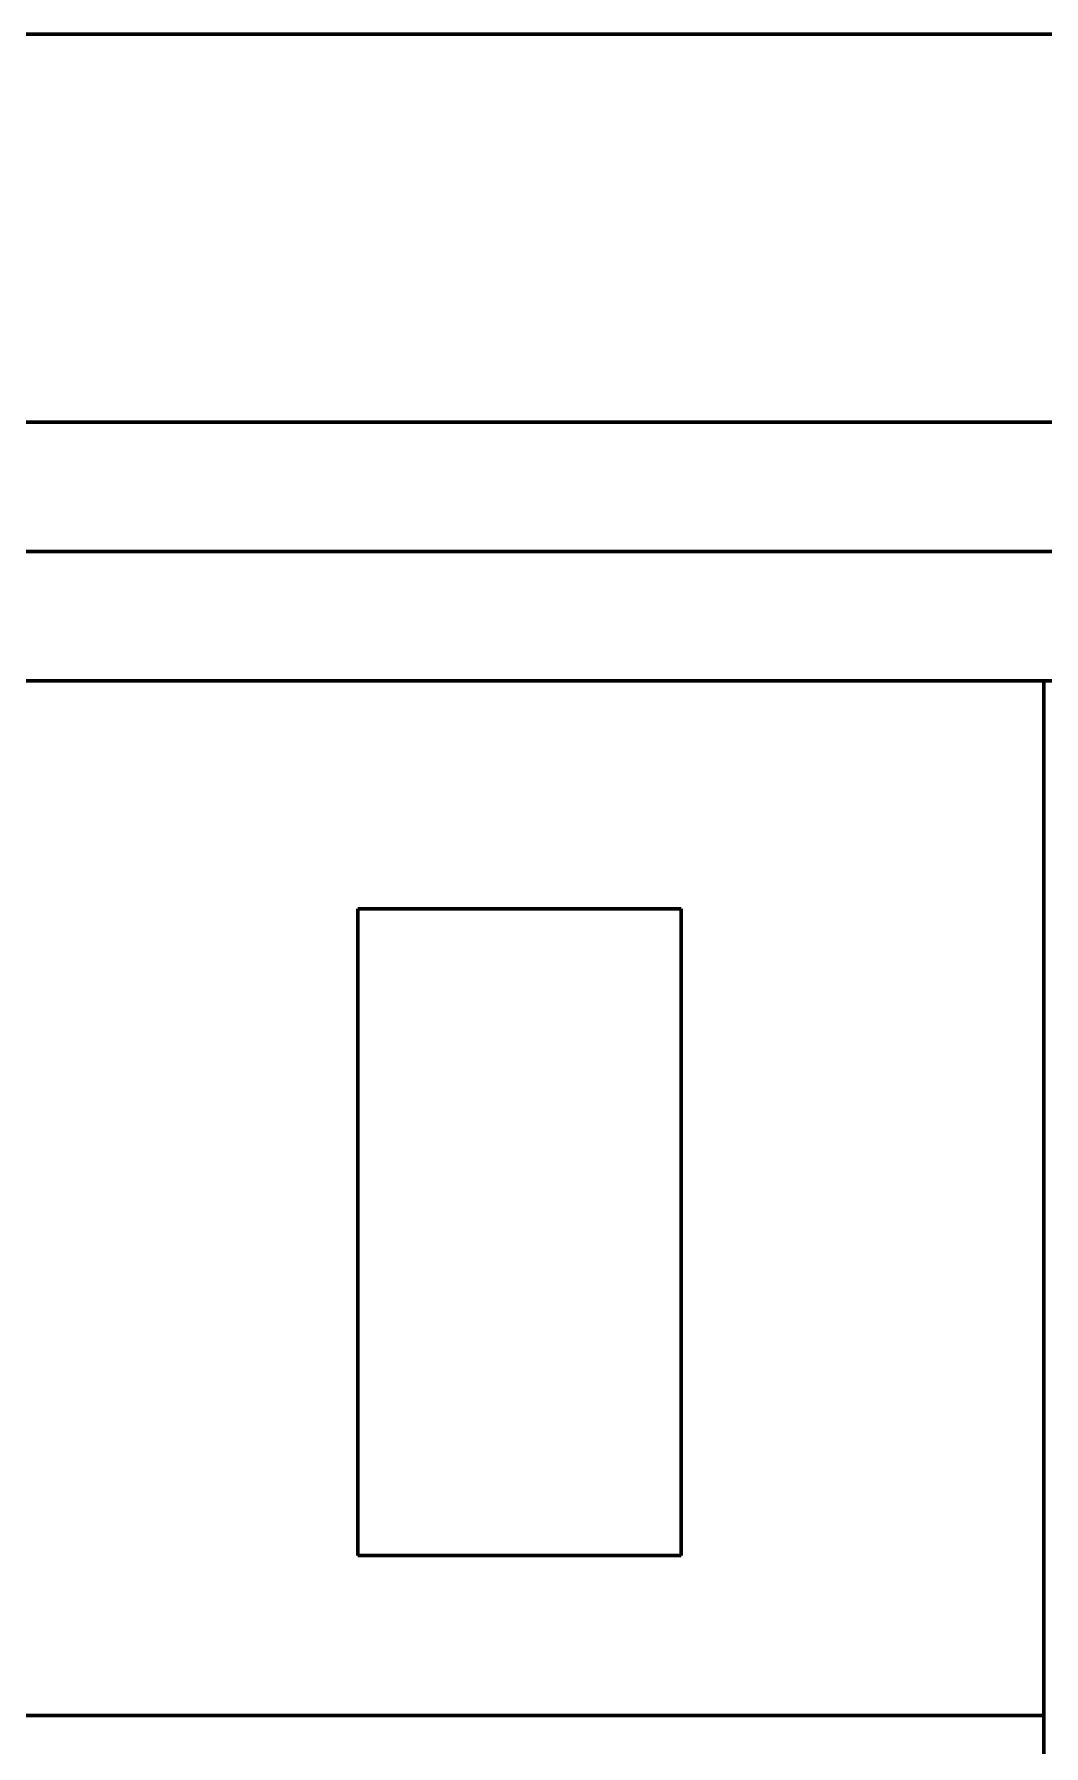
# Model space of a CAD drawing. Extents: x 0 to 297, y 0 to 292.
# Drawn here: x 178.96 to 182.87, y 103.67 to 110.29 of the extents above; entities that cross this region are included whole.
import ezdxf

# ---------------------------------------------------------------- set-up
doc = ezdxf.new("R2010")
doc.units = 0
doc.header["$MEASUREMENT"] = 0
doc.linetypes.add('K5LT_BASIC', pattern=[0])
doc.layers.add('Системный слой', color=7, linetype='Continuous')

# ---------------------------------------------------------------- blocks, each defined once
blk = doc.blocks.new('*U')
at = {"layer": 'Системный слой', "linetype": 'K5LT_BASIC', "lineweight": 60}
for p, q in [((181.4642, 106.9037), (180.2142, 106.9037)), ((180.2142, 106.9037), (180.2142, 104.4037)), ((181.4642, 104.4037), (181.4642, 106.9037)), ((180.2142, 104.4037), (181.4642, 104.4037))]:
    blk.add_line(p, q, dxfattribs=at)

msp = doc.modelspace()

# ---------------------------------------------------------------- linework, layer by layer
at = {"layer": 'Системный слой', "linetype": 'K5LT_BASIC', "lineweight": 60}
for p, q in [((218.3375, 110.2855), (136.3378, 110.2856)), ((184.3372, 108.7858), (178.3375, 108.7858)), ((184.3375, 108.2855), (178.3375, 108.2855)), ((190.8664, 107.7852), (175.8665, 107.7855)), ((182.8664, 93.7852), (182.8664, 107.7855)), ((178.8664, 103.7852), (182.8664, 103.7852))]:
    msp.add_line(p, q, dxfattribs=at)

# ---------------------------------------------------------------- block references
at = {"layer": 'Системный слой'}
msp.add_blockref('*U', (0, 0), dxfattribs=at)
msp.add_blockref('*U', (0, 0), dxfattribs=at)
msp.add_blockref('*U', (0, 0), dxfattribs=at)
msp.add_blockref('*U', (0, 0), dxfattribs=at)
msp.add_blockref('*U', (0, 0), dxfattribs=at)
msp.add_blockref('*U', (0, 0), dxfattribs=at)
msp.add_blockref('*U', (0, 0), dxfattribs=at)
msp.add_blockref('*U', (0, 0), dxfattribs=at)
msp.add_blockref('*U', (0, 0), dxfattribs=at)
msp.add_blockref('*U', (0, 0), dxfattribs=at)
msp.add_blockref('*U', (0, 0), dxfattribs=at)
msp.add_blockref('*U', (0, 0), dxfattribs=at)
msp.add_blockref('*U', (0, 0), dxfattribs=at)
msp.add_blockref('*U', (0, 0), dxfattribs=at)
msp.add_blockref('*U', (0, 0), dxfattribs=at)
msp.add_blockref('*U', (0, 0), dxfattribs=at)
msp.add_blockref('*U', (0, 0), dxfattribs=at)
msp.add_blockref('*U', (0, 0), dxfattribs=at)
msp.add_blockref('*U', (0, 0), dxfattribs=at)
msp.add_blockref('*U', (0, 0), dxfattribs=at)
msp.add_blockref('*U', (0, 0), dxfattribs=at)
msp.add_blockref('*U', (0, 0), dxfattribs=at)
msp.add_blockref('*U', (0, 0), dxfattribs=at)
msp.add_blockref('*U', (0, 0), dxfattribs=at)
msp.add_blockref('*U', (0, 0), dxfattribs=at)
msp.add_blockref('*U', (0, 0), dxfattribs=at)
msp.add_blockref('*U', (0, 0), dxfattribs=at)
msp.add_blockref('*U', (0, 0), dxfattribs=at)
msp.add_blockref('*U', (0, 0), dxfattribs=at)
msp.add_blockref('*U', (0, 0), dxfattribs=at)
msp.add_blockref('*U', (0, 0), dxfattribs=at)
msp.add_blockref('*U', (0, 0), dxfattribs=at)
msp.add_blockref('*U', (0, 0), dxfattribs=at)
msp.add_blockref('*U', (0, 0), dxfattribs=at)
msp.add_blockref('*U', (0, 0), dxfattribs=at)
msp.add_blockref('*U', (0, 0), dxfattribs=at)
msp.add_blockref('*U', (0, 0), dxfattribs=at)
msp.add_blockref('*U', (0, 0), dxfattribs=at)
msp.add_blockref('*U', (0, 0), dxfattribs=at)
msp.add_blockref('*U', (0, 0), dxfattribs=at)
msp.add_blockref('*U', (0, 0), dxfattribs=at)
msp.add_blockref('*U', (0, 0), dxfattribs=at)
msp.add_blockref('*U', (0, 0), dxfattribs=at)
msp.add_blockref('*U', (0, 0), dxfattribs=at)
msp.add_blockref('*U', (0, 0), dxfattribs=at)
msp.add_blockref('*U', (0, 0), dxfattribs=at)
msp.add_blockref('*U', (0, 0), dxfattribs=at)
msp.add_blockref('*U', (0, 0), dxfattribs=at)
msp.add_blockref('*U', (0, 0), dxfattribs=at)
msp.add_blockref('*U', (0, 0), dxfattribs=at)
msp.add_blockref('*U', (0, 0), dxfattribs=at)
msp.add_blockref('*U', (0, 0), dxfattribs=at)
msp.add_blockref('*U', (0, 0), dxfattribs=at)
msp.add_blockref('*U', (0, 0), dxfattribs=at)
msp.add_blockref('*U', (0, 0), dxfattribs=at)
msp.add_blockref('*U', (0, 0), dxfattribs=at)
msp.add_blockref('*U', (0, 0), dxfattribs=at)
msp.add_blockref('*U', (0, 0), dxfattribs=at)
msp.add_blockref('*U', (0, 0), dxfattribs=at)
msp.add_blockref('*U', (0, 0), dxfattribs=at)
msp.add_blockref('*U', (0, 0), dxfattribs=at)
msp.add_blockref('*U', (0, 0), dxfattribs=at)
msp.add_blockref('*U', (0, 0), dxfattribs=at)
msp.add_blockref('*U', (0, 0), dxfattribs=at)
msp.add_blockref('*U', (0, 0), dxfattribs=at)
msp.add_blockref('*U', (0, 0), dxfattribs=at)
msp.add_blockref('*U', (0, 0), dxfattribs=at)
msp.add_blockref('*U', (0, 0), dxfattribs=at)
msp.add_blockref('*U', (0, 0), dxfattribs=at)
msp.add_blockref('*U', (0, 0), dxfattribs=at)
msp.add_blockref('*U', (0, 0), dxfattribs=at)
msp.add_blockref('*U', (0, 0), dxfattribs=at)
msp.add_blockref('*U', (0, 0), dxfattribs=at)
msp.add_blockref('*U', (0, 0), dxfattribs=at)
msp.add_blockref('*U', (0, 0), dxfattribs=at)
msp.add_blockref('*U', (0, 0), dxfattribs=at)
msp.add_blockref('*U', (0, 0), dxfattribs=at)
msp.add_blockref('*U', (0, 0), dxfattribs=at)
msp.add_blockref('*U', (0, 0), dxfattribs=at)
msp.add_blockref('*U', (0, 0), dxfattribs=at)
msp.add_blockref('*U', (0, 0), dxfattribs=at)
msp.add_blockref('*U', (0, 0), dxfattribs=at)
msp.add_blockref('*U', (0, 0), dxfattribs=at)
msp.add_blockref('*U', (0, 0), dxfattribs=at)
msp.add_blockref('*U', (0, 0), dxfattribs=at)
msp.add_blockref('*U', (0, 0), dxfattribs=at)
msp.add_blockref('*U', (0, 0), dxfattribs=at)
msp.add_blockref('*U', (0, 0), dxfattribs=at)
msp.add_blockref('*U', (0, 0), dxfattribs=at)
msp.add_blockref('*U', (0, 0), dxfattribs=at)
msp.add_blockref('*U', (0, 0), dxfattribs=at)
msp.add_blockref('*U', (0, 0), dxfattribs=at)
msp.add_blockref('*U', (0, 0), dxfattribs=at)
msp.add_blockref('*U', (0, 0), dxfattribs=at)
msp.add_blockref('*U', (0, 0), dxfattribs=at)
msp.add_blockref('*U', (0, 0), dxfattribs=at)
msp.add_blockref('*U', (0, 0), dxfattribs=at)
msp.add_blockref('*U', (0, 0), dxfattribs=at)
msp.add_blockref('*U', (0, 0), dxfattribs=at)
msp.add_blockref('*U', (0, 0), dxfattribs=at)
msp.add_blockref('*U', (0, 0), dxfattribs=at)
msp.add_blockref('*U', (0, 0), dxfattribs=at)
msp.add_blockref('*U', (0, 0), dxfattribs=at)
msp.add_blockref('*U', (0, 0), dxfattribs=at)
msp.add_blockref('*U', (0, 0), dxfattribs=at)
msp.add_blockref('*U', (0, 0), dxfattribs=at)
msp.add_blockref('*U', (0, 0), dxfattribs=at)
msp.add_blockref('*U', (0, 0), dxfattribs=at)
msp.add_blockref('*U', (0, 0), dxfattribs=at)
msp.add_blockref('*U', (0, 0), dxfattribs=at)
msp.add_blockref('*U', (0, 0), dxfattribs=at)
msp.add_blockref('*U', (0, 0), dxfattribs=at)
msp.add_blockref('*U', (0, 0), dxfattribs=at)
msp.add_blockref('*U', (0, 0), dxfattribs=at)
msp.add_blockref('*U', (0, 0), dxfattribs=at)
msp.add_blockref('*U', (0, 0), dxfattribs=at)
msp.add_blockref('*U', (0, 0), dxfattribs=at)
msp.add_blockref('*U', (0, 0), dxfattribs=at)
msp.add_blockref('*U', (0, 0), dxfattribs=at)
msp.add_blockref('*U', (0, 0), dxfattribs=at)
msp.add_blockref('*U', (0, 0), dxfattribs=at)
msp.add_blockref('*U', (0, 0), dxfattribs=at)
msp.add_blockref('*U', (0, 0), dxfattribs=at)
msp.add_blockref('*U', (0, 0), dxfattribs=at)
msp.add_blockref('*U', (0, 0), dxfattribs=at)
msp.add_blockref('*U', (0, 0), dxfattribs=at)
msp.add_blockref('*U', (0, 0), dxfattribs=at)
msp.add_blockref('*U', (0, 0), dxfattribs=at)
msp.add_blockref('*U', (0, 0), dxfattribs=at)
msp.add_blockref('*U', (0, 0), dxfattribs=at)
msp.add_blockref('*U', (0, 0), dxfattribs=at)
msp.add_blockref('*U', (0, 0), dxfattribs=at)
msp.add_blockref('*U', (0, 0), dxfattribs=at)
msp.add_blockref('*U', (0, 0), dxfattribs=at)
msp.add_blockref('*U', (0, 0), dxfattribs=at)
msp.add_blockref('*U', (0, 0), dxfattribs=at)
msp.add_blockref('*U', (0, 0), dxfattribs=at)
msp.add_blockref('*U', (0, 0), dxfattribs=at)
msp.add_blockref('*U', (0, 0), dxfattribs=at)
msp.add_blockref('*U', (0, 0), dxfattribs=at)
msp.add_blockref('*U', (0, 0), dxfattribs=at)
msp.add_blockref('*U', (0, 0), dxfattribs=at)
msp.add_blockref('*U', (0, 0), dxfattribs=at)
msp.add_blockref('*U', (0, 0), dxfattribs=at)
msp.add_blockref('*U', (0, 0), dxfattribs=at)
msp.add_blockref('*U', (0, 0), dxfattribs=at)
msp.add_blockref('*U', (0, 0), dxfattribs=at)
msp.add_blockref('*U', (0, 0), dxfattribs=at)
msp.add_blockref('*U', (0, 0), dxfattribs=at)
msp.add_blockref('*U', (0, 0), dxfattribs=at)
msp.add_blockref('*U', (0, 0), dxfattribs=at)
msp.add_blockref('*U', (0, 0), dxfattribs=at)
msp.add_blockref('*U', (0, 0), dxfattribs=at)
msp.add_blockref('*U', (0, 0), dxfattribs=at)
msp.add_blockref('*U', (0, 0), dxfattribs=at)
msp.add_blockref('*U', (0, 0), dxfattribs=at)
msp.add_blockref('*U', (0, 0), dxfattribs=at)
msp.add_blockref('*U', (0, 0), dxfattribs=at)
msp.add_blockref('*U', (0, 0), dxfattribs=at)
msp.add_blockref('*U', (0, 0), dxfattribs=at)
msp.add_blockref('*U', (0, 0), dxfattribs=at)
msp.add_blockref('*U', (0, 0), dxfattribs=at)
msp.add_blockref('*U', (0, 0), dxfattribs=at)
msp.add_blockref('*U', (0, 0), dxfattribs=at)
msp.add_blockref('*U', (0, 0), dxfattribs=at)
msp.add_blockref('*U', (0, 0), dxfattribs=at)
msp.add_blockref('*U', (0, 0), dxfattribs=at)
msp.add_blockref('*U', (0, 0), dxfattribs=at)
msp.add_blockref('*U', (0, 0), dxfattribs=at)
msp.add_blockref('*U', (0, 0), dxfattribs=at)
msp.add_blockref('*U', (0, 0), dxfattribs=at)
msp.add_blockref('*U', (0, 0), dxfattribs=at)
msp.add_blockref('*U', (0, 0), dxfattribs=at)
msp.add_blockref('*U', (0, 0), dxfattribs=at)
msp.add_blockref('*U', (0, 0), dxfattribs=at)
msp.add_blockref('*U', (0, 0), dxfattribs=at)
msp.add_blockref('*U', (0, 0), dxfattribs=at)
msp.add_blockref('*U', (0, 0), dxfattribs=at)
msp.add_blockref('*U', (0, 0), dxfattribs=at)
msp.add_blockref('*U', (0, 0), dxfattribs=at)
msp.add_blockref('*U', (0, 0), dxfattribs=at)
msp.add_blockref('*U', (0, 0), dxfattribs=at)
msp.add_blockref('*U', (0, 0), dxfattribs=at)
msp.add_blockref('*U', (0, 0), dxfattribs=at)
msp.add_blockref('*U', (0, 0), dxfattribs=at)
msp.add_blockref('*U', (0, 0), dxfattribs=at)
msp.add_blockref('*U', (0, 0), dxfattribs=at)
msp.add_blockref('*U', (0, 0), dxfattribs=at)
msp.add_blockref('*U', (0, 0), dxfattribs=at)
msp.add_blockref('*U', (0, 0), dxfattribs=at)
msp.add_blockref('*U', (0, 0), dxfattribs=at)
msp.add_blockref('*U', (0, 0), dxfattribs=at)
msp.add_blockref('*U', (0, 0), dxfattribs=at)
msp.add_blockref('*U', (0, 0), dxfattribs=at)
msp.add_blockref('*U', (0, 0), dxfattribs=at)
msp.add_blockref('*U', (0, 0), dxfattribs=at)
msp.add_blockref('*U', (0, 0), dxfattribs=at)
msp.add_blockref('*U', (0, 0), dxfattribs=at)
msp.add_blockref('*U', (0, 0), dxfattribs=at)
msp.add_blockref('*U', (0, 0), dxfattribs=at)
msp.add_blockref('*U', (0, 0), dxfattribs=at)
msp.add_blockref('*U', (0, 0), dxfattribs=at)
msp.add_blockref('*U', (0, 0), dxfattribs=at)
msp.add_blockref('*U', (0, 0), dxfattribs=at)
msp.add_blockref('*U', (0, 0), dxfattribs=at)
msp.add_blockref('*U', (0, 0), dxfattribs=at)
msp.add_blockref('*U', (0, 0), dxfattribs=at)
msp.add_blockref('*U', (0, 0), dxfattribs=at)
msp.add_blockref('*U', (0, 0), dxfattribs=at)
msp.add_blockref('*U', (0, 0), dxfattribs=at)
msp.add_blockref('*U', (0, 0), dxfattribs=at)
msp.add_blockref('*U', (0, 0), dxfattribs=at)
msp.add_blockref('*U', (0, 0), dxfattribs=at)
msp.add_blockref('*U', (0, 0), dxfattribs=at)
msp.add_blockref('*U', (0, 0), dxfattribs=at)
msp.add_blockref('*U', (0, 0), dxfattribs=at)
msp.add_blockref('*U', (0, 0), dxfattribs=at)
msp.add_blockref('*U', (0, 0), dxfattribs=at)
msp.add_blockref('*U', (0, 0), dxfattribs=at)
msp.add_blockref('*U', (0, 0), dxfattribs=at)
msp.add_blockref('*U', (0, 0), dxfattribs=at)
msp.add_blockref('*U', (0, 0), dxfattribs=at)
msp.add_blockref('*U', (0, 0), dxfattribs=at)
msp.add_blockref('*U', (0, 0), dxfattribs=at)
msp.add_blockref('*U', (0, 0), dxfattribs=at)
msp.add_blockref('*U', (0, 0), dxfattribs=at)
msp.add_blockref('*U', (0, 0), dxfattribs=at)
msp.add_blockref('*U', (0, 0), dxfattribs=at)
msp.add_blockref('*U', (0, 0), dxfattribs=at)
msp.add_blockref('*U', (0, 0), dxfattribs=at)
msp.add_blockref('*U', (0, 0), dxfattribs=at)
msp.add_blockref('*U', (0, 0), dxfattribs=at)
msp.add_blockref('*U', (0, 0), dxfattribs=at)
msp.add_blockref('*U', (0, 0), dxfattribs=at)
msp.add_blockref('*U', (0, 0), dxfattribs=at)
msp.add_blockref('*U', (0, 0), dxfattribs=at)
msp.add_blockref('*U', (0, 0), dxfattribs=at)
msp.add_blockref('*U', (0, 0), dxfattribs=at)
msp.add_blockref('*U', (0, 0), dxfattribs=at)
msp.add_blockref('*U', (0, 0), dxfattribs=at)
msp.add_blockref('*U', (0, 0), dxfattribs=at)
msp.add_blockref('*U', (0, 0), dxfattribs=at)
msp.add_blockref('*U', (0, 0), dxfattribs=at)
msp.add_blockref('*U', (0, 0), dxfattribs=at)
msp.add_blockref('*U', (0, 0), dxfattribs=at)
msp.add_blockref('*U', (0, 0), dxfattribs=at)
msp.add_blockref('*U', (0, 0), dxfattribs=at)
msp.add_blockref('*U', (0, 0), dxfattribs=at)
msp.add_blockref('*U', (0, 0), dxfattribs=at)
msp.add_blockref('*U', (0, 0), dxfattribs=at)
msp.add_blockref('*U', (0, 0), dxfattribs=at)
msp.add_blockref('*U', (0, 0), dxfattribs=at)
msp.add_blockref('*U', (0, 0), dxfattribs=at)
msp.add_blockref('*U', (0, 0), dxfattribs=at)
msp.add_blockref('*U', (0, 0), dxfattribs=at)
msp.add_blockref('*U', (0, 0), dxfattribs=at)
msp.add_blockref('*U', (0, 0), dxfattribs=at)
msp.add_blockref('*U', (0, 0), dxfattribs=at)
msp.add_blockref('*U', (0, 0), dxfattribs=at)
msp.add_blockref('*U', (0, 0), dxfattribs=at)
msp.add_blockref('*U', (0, 0), dxfattribs=at)
msp.add_blockref('*U', (0, 0), dxfattribs=at)
msp.add_blockref('*U', (0, 0), dxfattribs=at)
msp.add_blockref('*U', (0, 0), dxfattribs=at)
msp.add_blockref('*U', (0, 0), dxfattribs=at)
msp.add_blockref('*U', (0, 0), dxfattribs=at)
msp.add_blockref('*U', (0, 0), dxfattribs=at)
msp.add_blockref('*U', (0, 0), dxfattribs=at)
msp.add_blockref('*U', (0, 0), dxfattribs=at)
msp.add_blockref('*U', (0, 0), dxfattribs=at)
msp.add_blockref('*U', (0, 0), dxfattribs=at)
msp.add_blockref('*U', (0, 0), dxfattribs=at)
msp.add_blockref('*U', (0, 0), dxfattribs=at)
msp.add_blockref('*U', (0, 0), dxfattribs=at)
msp.add_blockref('*U', (0, 0), dxfattribs=at)
msp.add_blockref('*U', (0, 0), dxfattribs=at)
msp.add_blockref('*U', (0, 0), dxfattribs=at)
msp.add_blockref('*U', (0, 0), dxfattribs=at)
msp.add_blockref('*U', (0, 0), dxfattribs=at)
msp.add_blockref('*U', (0, 0), dxfattribs=at)
msp.add_blockref('*U', (0, 0), dxfattribs=at)
msp.add_blockref('*U', (0, 0), dxfattribs=at)
msp.add_blockref('*U', (0, 0), dxfattribs=at)
msp.add_blockref('*U', (0, 0), dxfattribs=at)
msp.add_blockref('*U', (0, 0), dxfattribs=at)
msp.add_blockref('*U', (0, 0), dxfattribs=at)
msp.add_blockref('*U', (0, 0), dxfattribs=at)
msp.add_blockref('*U', (0, 0), dxfattribs=at)
msp.add_blockref('*U', (0, 0), dxfattribs=at)
msp.add_blockref('*U', (0, 0), dxfattribs=at)
msp.add_blockref('*U', (0, 0), dxfattribs=at)
msp.add_blockref('*U', (0, 0), dxfattribs=at)
msp.add_blockref('*U', (0, 0), dxfattribs=at)
msp.add_blockref('*U', (0, 0), dxfattribs=at)
msp.add_blockref('*U', (0, 0), dxfattribs=at)
msp.add_blockref('*U', (0, 0), dxfattribs=at)
msp.add_blockref('*U', (0, 0), dxfattribs=at)
msp.add_blockref('*U', (0, 0), dxfattribs=at)
msp.add_blockref('*U', (0, 0), dxfattribs=at)
msp.add_blockref('*U', (0, 0), dxfattribs=at)
msp.add_blockref('*U', (0, 0), dxfattribs=at)
msp.add_blockref('*U', (0, 0), dxfattribs=at)
msp.add_blockref('*U', (0, 0), dxfattribs=at)
msp.add_blockref('*U', (0, 0), dxfattribs=at)
msp.add_blockref('*U', (0, 0), dxfattribs=at)
msp.add_blockref('*U', (0, 0), dxfattribs=at)
msp.add_blockref('*U', (0, 0), dxfattribs=at)
msp.add_blockref('*U', (0, 0), dxfattribs=at)
msp.add_blockref('*U', (0, 0), dxfattribs=at)
msp.add_blockref('*U', (0, 0), dxfattribs=at)
msp.add_blockref('*U', (0, 0), dxfattribs=at)
msp.add_blockref('*U', (0, 0), dxfattribs=at)
msp.add_blockref('*U', (0, 0), dxfattribs=at)
msp.add_blockref('*U', (0, 0), dxfattribs=at)
msp.add_blockref('*U', (0, 0), dxfattribs=at)
msp.add_blockref('*U', (0, 0), dxfattribs=at)
msp.add_blockref('*U', (0, 0), dxfattribs=at)
msp.add_blockref('*U', (0, 0), dxfattribs=at)
msp.add_blockref('*U', (0, 0), dxfattribs=at)
msp.add_blockref('*U', (0, 0), dxfattribs=at)
msp.add_blockref('*U', (0, 0), dxfattribs=at)
msp.add_blockref('*U', (0, 0), dxfattribs=at)
msp.add_blockref('*U', (0, 0), dxfattribs=at)
msp.add_blockref('*U', (0, 0), dxfattribs=at)
msp.add_blockref('*U', (0, 0), dxfattribs=at)
msp.add_blockref('*U', (0, 0), dxfattribs=at)
msp.add_blockref('*U', (0, 0), dxfattribs=at)
msp.add_blockref('*U', (0, 0), dxfattribs=at)
msp.add_blockref('*U', (0, 0), dxfattribs=at)
msp.add_blockref('*U', (0, 0), dxfattribs=at)
msp.add_blockref('*U', (0, 0), dxfattribs=at)
msp.add_blockref('*U', (0, 0), dxfattribs=at)
msp.add_blockref('*U', (0, 0), dxfattribs=at)
msp.add_blockref('*U', (0, 0), dxfattribs=at)
msp.add_blockref('*U', (0, 0), dxfattribs=at)
msp.add_blockref('*U', (0, 0), dxfattribs=at)
msp.add_blockref('*U', (0, 0), dxfattribs=at)
msp.add_blockref('*U', (0, 0), dxfattribs=at)
msp.add_blockref('*U', (0, 0), dxfattribs=at)
msp.add_blockref('*U', (0, 0), dxfattribs=at)
msp.add_blockref('*U', (0, 0), dxfattribs=at)
msp.add_blockref('*U', (0, 0), dxfattribs=at)
msp.add_blockref('*U', (0, 0), dxfattribs=at)
msp.add_blockref('*U', (0, 0), dxfattribs=at)
msp.add_blockref('*U', (0, 0), dxfattribs=at)
msp.add_blockref('*U', (0, 0), dxfattribs=at)
msp.add_blockref('*U', (0, 0), dxfattribs=at)
msp.add_blockref('*U', (0, 0), dxfattribs=at)
msp.add_blockref('*U', (0, 0), dxfattribs=at)
msp.add_blockref('*U', (0, 0), dxfattribs=at)
msp.add_blockref('*U', (0, 0), dxfattribs=at)
msp.add_blockref('*U', (0, 0), dxfattribs=at)
msp.add_blockref('*U', (0, 0), dxfattribs=at)
msp.add_blockref('*U', (0, 0), dxfattribs=at)
msp.add_blockref('*U', (0, 0), dxfattribs=at)
msp.add_blockref('*U', (0, 0), dxfattribs=at)
msp.add_blockref('*U', (0, 0), dxfattribs=at)
msp.add_blockref('*U', (0, 0), dxfattribs=at)
msp.add_blockref('*U', (0, 0), dxfattribs=at)
msp.add_blockref('*U', (0, 0), dxfattribs=at)
msp.add_blockref('*U', (0, 0), dxfattribs=at)
msp.add_blockref('*U', (0, 0), dxfattribs=at)
msp.add_blockref('*U', (0, 0), dxfattribs=at)
msp.add_blockref('*U', (0, 0), dxfattribs=at)
msp.add_blockref('*U', (0, 0), dxfattribs=at)
msp.add_blockref('*U', (0, 0), dxfattribs=at)
msp.add_blockref('*U', (0, 0), dxfattribs=at)
msp.add_blockref('*U', (0, 0), dxfattribs=at)
msp.add_blockref('*U', (0, 0), dxfattribs=at)
msp.add_blockref('*U', (0, 0), dxfattribs=at)
msp.add_blockref('*U', (0, 0), dxfattribs=at)
msp.add_blockref('*U', (0, 0), dxfattribs=at)
msp.add_blockref('*U', (0, 0), dxfattribs=at)
msp.add_blockref('*U', (0, 0), dxfattribs=at)
msp.add_blockref('*U', (0, 0), dxfattribs=at)
msp.add_blockref('*U', (0, 0), dxfattribs=at)
msp.add_blockref('*U', (0, 0), dxfattribs=at)
msp.add_blockref('*U', (0, 0), dxfattribs=at)
msp.add_blockref('*U', (0, 0), dxfattribs=at)
msp.add_blockref('*U', (0, 0), dxfattribs=at)
msp.add_blockref('*U', (0, 0), dxfattribs=at)
msp.add_blockref('*U', (0, 0), dxfattribs=at)
msp.add_blockref('*U', (0, 0), dxfattribs=at)
msp.add_blockref('*U', (0, 0), dxfattribs=at)
msp.add_blockref('*U', (0, 0), dxfattribs=at)
msp.add_blockref('*U', (0, 0), dxfattribs=at)
msp.add_blockref('*U', (0, 0), dxfattribs=at)
msp.add_blockref('*U', (0, 0), dxfattribs=at)
msp.add_blockref('*U', (0, 0), dxfattribs=at)
msp.add_blockref('*U', (0, 0), dxfattribs=at)
msp.add_blockref('*U', (0, 0), dxfattribs=at)
msp.add_blockref('*U', (0, 0), dxfattribs=at)
msp.add_blockref('*U', (0, 0), dxfattribs=at)
msp.add_blockref('*U', (0, 0), dxfattribs=at)
msp.add_blockref('*U', (0, 0), dxfattribs=at)
msp.add_blockref('*U', (0, 0), dxfattribs=at)
msp.add_blockref('*U', (0, 0), dxfattribs=at)
msp.add_blockref('*U', (0, 0), dxfattribs=at)
msp.add_blockref('*U', (0, 0), dxfattribs=at)
msp.add_blockref('*U', (0, 0), dxfattribs=at)
msp.add_blockref('*U', (0, 0), dxfattribs=at)
msp.add_blockref('*U', (0, 0), dxfattribs=at)
msp.add_blockref('*U', (0, 0), dxfattribs=at)
msp.add_blockref('*U', (0, 0), dxfattribs=at)
msp.add_blockref('*U', (0, 0), dxfattribs=at)
msp.add_blockref('*U', (0, 0), dxfattribs=at)
msp.add_blockref('*U', (0, 0), dxfattribs=at)
msp.add_blockref('*U', (0, 0), dxfattribs=at)
msp.add_blockref('*U', (0, 0), dxfattribs=at)
msp.add_blockref('*U', (0, 0), dxfattribs=at)
msp.add_blockref('*U', (0, 0), dxfattribs=at)
msp.add_blockref('*U', (0, 0), dxfattribs=at)
msp.add_blockref('*U', (0, 0), dxfattribs=at)
msp.add_blockref('*U', (0, 0), dxfattribs=at)
msp.add_blockref('*U', (0, 0), dxfattribs=at)
msp.add_blockref('*U', (0, 0), dxfattribs=at)
msp.add_blockref('*U', (0, 0), dxfattribs=at)
msp.add_blockref('*U', (0, 0), dxfattribs=at)
msp.add_blockref('*U', (0, 0), dxfattribs=at)
msp.add_blockref('*U', (0, 0), dxfattribs=at)
msp.add_blockref('*U', (0, 0), dxfattribs=at)

doc.saveas('drawing.dxf')
